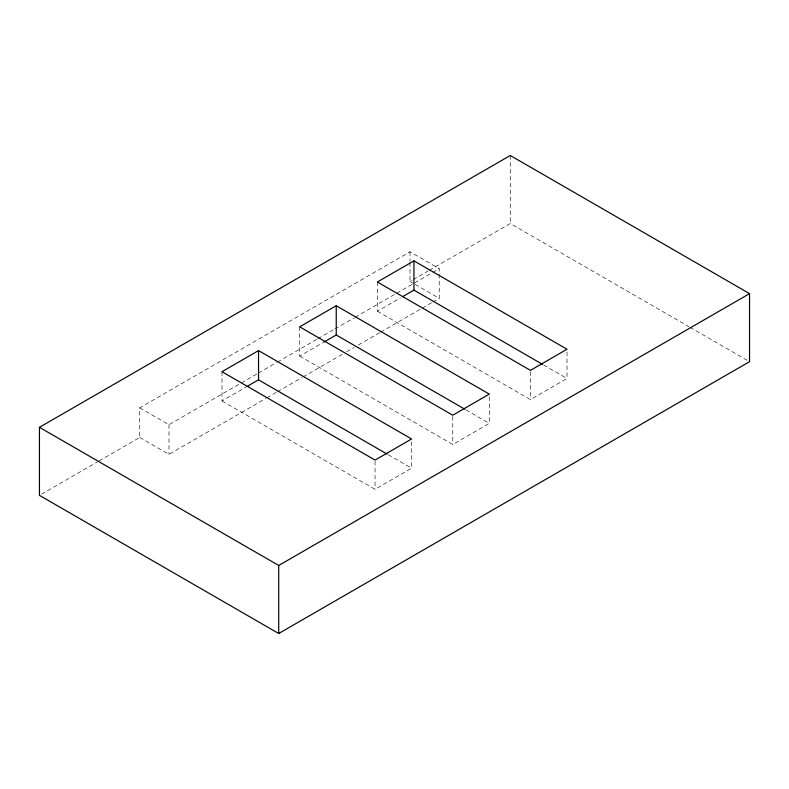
<?xml version="1.0" encoding="UTF-8"?>
<svg xmlns="http://www.w3.org/2000/svg" width="789" height="789" viewBox="0 0 789 789"><rect width="100%" height="100%" fill="white"/><g stroke="black" fill="none" stroke-linecap="round" stroke-linejoin="round"><path stroke-width="0.59" stroke-dasharray="3.94 2.96" d="M99.197 460.865L139.742 437.461L139.742 407.824L409.984 251.799L439.226 268.684L439.226 298.321L432.836 302.009M41.58 494.131L98.132 461.486M409.984 262.471L409.984 281.436L412.114 280.203M413.18 279.592L428.121 270.972M429.186 270.351L510.276 223.534L688.935 326.685M139.742 407.824L168.984 424.709L240.27 383.553M241.335 382.931L257.293 373.72M258.358 373.108L276.446 362.664M277.501 362.052L316.872 339.319M317.937 338.708L333.895 329.496M334.96 328.885L354.113 317.829M355.168 317.208L395.605 293.873M396.67 293.252L431.77 272.984M432.836 272.373L439.226 268.684M221.985 371.708L221.985 400.95L246 387.083M299.692 326.843L299.692 356.086L322.662 342.82M377.398 281.979L377.398 311.221L400.378 297.956M139.742 437.461L168.984 454.346L265.804 398.445M266.869 397.834L276.446 392.301M277.501 391.689L301.98 377.556M303.045 376.945L342.406 354.222M346.657 351.766L354.113 347.466M358.364 345L379.647 332.721M380.702 332.11L421.139 308.765M422.204 308.154L431.77 302.621M221.985 400.95L375.051 489.328L411.602 468.222L411.602 441.416M299.692 356.086L452.758 444.463L489.308 423.358L489.308 395.328M377.398 311.221L530.464 399.599L567.015 378.493L567.015 351.687M690 327.297L748.485 361.066M409.984 281.436L414.156 283.853M415.201 284.454L439.226 298.321M543.631 364.991L567.015 378.493M465.924 409.856L489.308 423.358M388.218 454.72L411.602 468.222M530.464 371.57L530.464 399.599M510.276 155.492L510.276 223.534M452.758 416.434L452.758 444.463M409.984 251.799L409.984 261.287M375.051 461.299L375.051 489.328M168.984 424.709L168.984 454.346"/><path stroke-width="1.18" d="M39.45 427.322L510.276 155.492L749.55 293.636L749.55 361.678L278.724 633.508L39.45 495.364L39.45 427.322L278.724 565.466L749.55 293.636M258.536 350.602L221.985 371.708L375.051 460.076L411.602 438.98L258.536 350.602L258.536 379.854L387.152 454.109M336.242 305.738L299.692 326.843L452.758 415.211L489.308 394.115L336.242 305.738L336.242 334.99L464.859 409.244M413.949 260.873L377.398 281.979L530.464 370.357L567.015 349.251L413.949 260.873L413.949 290.125L542.566 364.38M247.046 386.482L258.536 379.854M323.707 342.219L336.242 334.99M402.459 296.753L413.949 290.125M278.724 565.466L278.724 633.508"/></g></svg>
